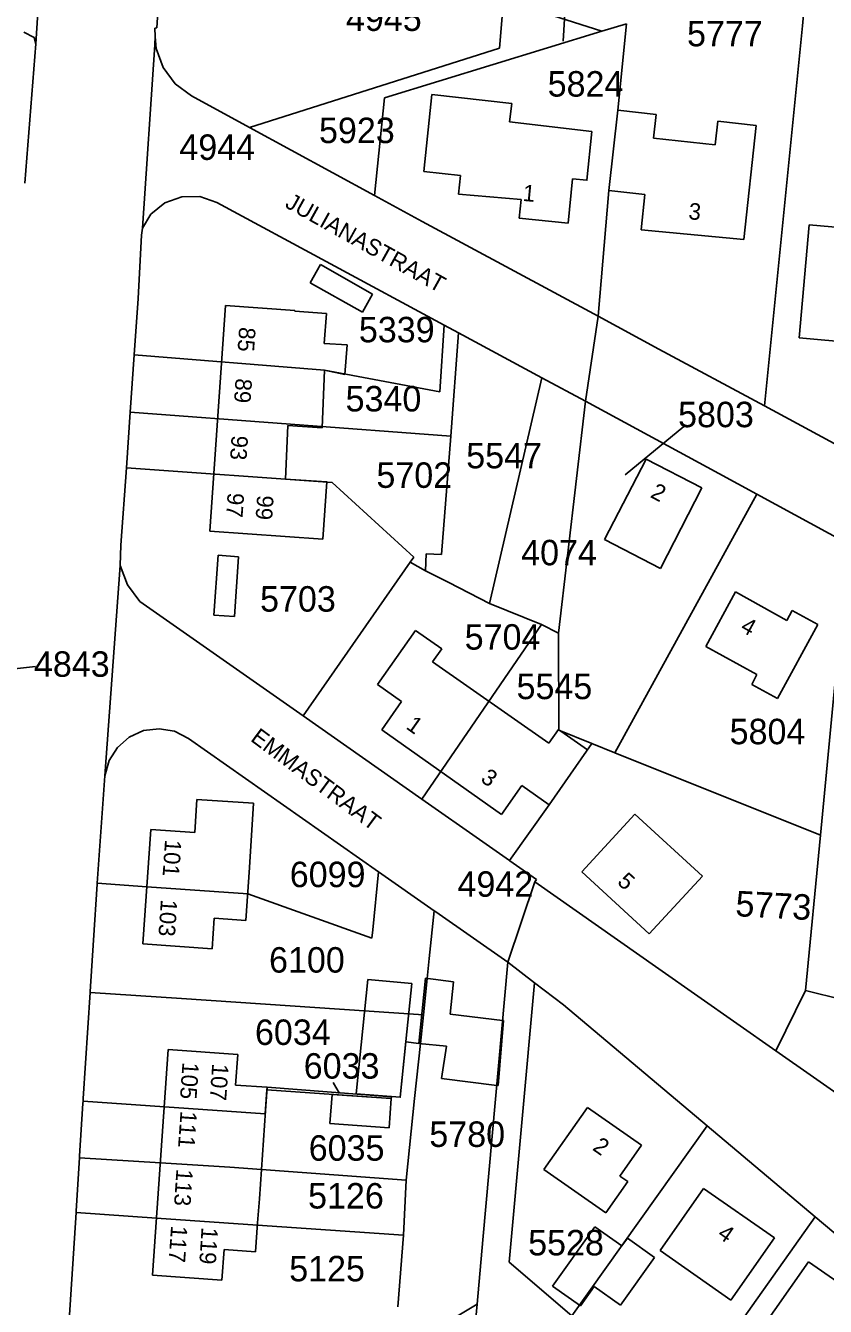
# Model space of a CAD drawing. Extents: x 191922 to 199923, y 328959 to 333350.
# Drawn here: x 196932.8 to 197017.7, y 330624.1 to 330759.9 of the extents above; entities that cross this region are included whole.
import ezdxf

# ---------------------------------------------------------------- set-up
doc = ezdxf.new("R2010")
doc.units = 0
for name, color, linetype in [('bouwvlak', 7, 'Continuous'), ('enkelbestemming', 7, 'Continuous'), ('Level 6', 7, 'Continuous'), ('maatvoering - maximum aantal wooneenheden', 7, 'Continuous'), ('Maatvoering_symbolen', 7, 'Continuous'), ('recreatiewoning', 7, 'Continuous')]:
    doc.layers.add(name, color=color, linetype=linetype)

msp = doc.modelspace()

# ---------------------------------------------------------------- linework, layer by layer
at = {"layer": 'bouwvlak'}
for p, q in [((197002.63, 330717.36), (196996.43, 330712.24)), ((196933.87, 330691.94), (196925.27, 330690.91)), ((196965.45, 330647.83), (196966.12, 330646.65))]:
    msp.add_line(p, q, dxfattribs=at)
at = {"layer": 'Level 6'}
for p, q in [((196933.92, 330757.93), (196934.65, 330769.99)), ((196946.74, 330759.62), (196947.43, 330769.79)), ((196946.74, 330759.62), (196947.43, 330769.79)), ((197015.84, 330766.29), (197015.23, 330759.85)), ((196983.49, 330762.63), (196993.95, 330759.29)), ((196983.4, 330761.25), (196983.1, 330757.49)), ((196993.95, 330759.29), (196996.57, 330760.06)), ((196996.57, 330760.06), (196995.63, 330750.91)), ((197015.23, 330759.85), (197011.18, 330719.54)), ((196932.65, 330759.17), (196933.73, 330758.59)), ((196933.73, 330758.59), (196933.92, 330757.93)), ((196946.53, 330759.6), (196946.74, 330759.62)), ((196946.53, 330759.6), (196946.74, 330759.62)), ((196946.59, 330758.7), (196946.53, 330759.6)), ((196946.59, 330758.7), (196946.53, 330759.6)), ((196946.53, 330757.84), (196946.59, 330758.7)), ((196946.53, 330757.84), (196946.59, 330758.7)), ((196946.67, 330757.45), (196946.59, 330758.7)), ((196993.95, 330759.29), (196970.9, 330752.21)), ((196932.74, 330743.17), (196933.92, 330757.93)), ((196945.24, 330738.4), (196946.53, 330757.84)), ((196945.24, 330738.4), (196946.53, 330757.84)), ((196947.41, 330755.42), (196946.67, 330757.45)), ((196983.1, 330757.49), (196956.59, 330749.06)), ((196948.7, 330753.7), (196947.41, 330755.42)), ((196950.43, 330752.41), (196948.7, 330753.7)), ((196956.59, 330749.06), (196950.43, 330752.41)), ((196970.9, 330752.21), (196969.84, 330741.86)), ((196995.63, 330750.91), (196994.69, 330742.39)), ((196969.84, 330741.86), (196956.59, 330749.06)), ((196994.69, 330742.39), (196993.54, 330729.05)), ((196947.59, 330741.08), (196946.11, 330739.87)), ((196949.39, 330741.73), (196947.59, 330741.08)), ((196951.31, 330741.75), (196949.39, 330741.73)), ((196953.12, 330741.13), (196951.31, 330741.75)), ((196977.24, 330728.12), (196953.12, 330741.13)), ((196974.9, 330739.11), (196969.84, 330741.86)), ((196946.11, 330739.87), (196945.24, 330738.4)), ((196945.11, 330737.66), (196945.24, 330738.4)), ((196945.11, 330737.66), (196945.24, 330738.4)), ((196993.54, 330729.05), (196974.9, 330739.11)), ((196944.76, 330730.94), (196945.11, 330737.66)), ((196944.76, 330730.94), (196945.11, 330737.66)), ((196944.34, 330724.95), (196944.76, 330730.94)), ((196944.34, 330724.95), (196944.76, 330730.94)), ((196993.54, 330729.05), (196992.2, 330720.04)), ((196993.54, 330729.05), (196992.2, 330720.04)), ((197000, 330725.57), (196993.54, 330729.05)), ((197000, 330725.57), (196993.54, 330729.05)), ((196977.24, 330728.12), (196976.75, 330721.05)), ((196978.74, 330727.3), (196977.24, 330728.12)), ((196978.74, 330727.3), (196977.93, 330716.33)), ((196987.58, 330722.54), (196978.74, 330727.3)), ((196943.93, 330718.88), (196944.34, 330724.95)), ((196943.93, 330718.88), (196944.34, 330724.95)), ((196964.54, 330723.33), (196944.34, 330724.95)), ((197011.18, 330719.54), (197000, 330725.57)), ((197011.18, 330719.54), (197000, 330725.57)), ((196976.75, 330721.05), (196964.54, 330723.33)), ((196987.58, 330722.54), (196982.04, 330698.6)), ((196992.2, 330720.04), (196987.58, 330722.54)), ((196989.34, 330695.46), (196992.2, 330720.04)), ((196989.34, 330695.46), (196992.2, 330720.04)), ((196992.2, 330720.04), (197006.35, 330712.4)), ((197028.33, 330710.29), (197011.18, 330719.54)), ((197028.33, 330710.29), (197011.18, 330719.54)), ((196943.52, 330712.99), (196943.93, 330718.88)), ((196943.52, 330712.99), (196943.93, 330718.88)), ((196977.93, 330716.33), (196943.93, 330718.88)), ((196977.93, 330716.33), (196976.95, 330703.81)), ((196942.94, 330704.79), (196943.52, 330712.99)), ((196942.94, 330704.79), (196943.52, 330712.99)), ((196965.33, 330711.42), (196943.52, 330712.99)), ((197006.35, 330712.4), (197010.39, 330710.2)), ((196973.99, 330703.53), (196965.33, 330711.42)), ((196995.32, 330682.78), (197010.39, 330710.2)), ((197010.39, 330710.2), (197020.06, 330704.94)), ((196942.88, 330702.62), (196942.94, 330704.79)), ((196942.88, 330702.62), (196942.94, 330704.79)), ((197017.13, 330674.05), (197020.02, 330704.5)), ((196962.27, 330686.71), (196973.61, 330702.98)), ((196973.61, 330702.98), (196973.99, 330703.53)), ((196975.25, 330702.08), (196973.61, 330702.98)), ((196975.32, 330703.87), (196975.25, 330702.08)), ((196976.95, 330703.81), (196975.32, 330703.87)), ((196941.25, 330680.34), (196942.88, 330702.62)), ((196941.25, 330680.34), (196942.88, 330702.62)), ((196943.63, 330700.57), (196942.88, 330702.62)), ((196977.71, 330700.81), (196975.25, 330702.08)), ((196944.95, 330698.82), (196943.63, 330700.57)), ((196982.04, 330698.6), (196977.71, 330700.81)), ((196962.27, 330686.71), (196944.95, 330698.82)), ((196987.56, 330696.39), (196982.04, 330698.6)), ((196987.56, 330696.39), (196974.85, 330677.87)), ((196989.34, 330695.46), (196987.56, 330696.39)), ((196989.38, 330685.16), (196989.34, 330695.46)), ((196989.38, 330685.16), (196989.34, 330695.46)), ((196974.85, 330677.87), (196962.27, 330686.71)), ((196945.34, 330685.12), (196943.82, 330684.44)), ((196945.34, 330685.12), (196946.99, 330685.33)), ((196948.63, 330685.05), (196946.99, 330685.33)), ((196950.12, 330684.3), (196948.63, 330685.05)), ((196992.9, 330683.75), (196989.38, 330685.16)), ((196992.9, 330683.75), (196989.38, 330685.16)), ((196943.82, 330684.44), (196942.57, 330683.35)), ((196970.27, 330670.16), (196950.12, 330684.3)), ((196988.36, 330677.27), (196992.9, 330683.75)), ((196988.36, 330677.27), (196992.9, 330683.75)), ((196992.9, 330683.75), (196995.32, 330682.78)), ((196942.57, 330683.35), (196941.69, 330681.94)), ((196995.32, 330682.78), (197017.13, 330674.05)), ((196941.69, 330681.94), (196941.25, 330680.34)), ((196940.44, 330668.95), (196941.19, 330679.84)), ((196940.44, 330668.95), (196941.19, 330679.84)), ((196941.19, 330679.84), (196941.25, 330680.34)), ((196941.19, 330679.84), (196941.25, 330680.34)), ((196981.34, 330673.33), (196974.85, 330677.87)), ((196984.15, 330671.35), (196988.36, 330677.27)), ((196984.15, 330671.35), (196988.36, 330677.27)), ((196984.15, 330671.35), (196981.34, 330673.33)), ((197015.54, 330657.58), (197017.13, 330674.05)), ((196969.66, 330663.99), (196970.27, 330670.16)), ((196976.17, 330666.02), (196970.27, 330670.16)), ((196984.2, 330671.32), (196984.15, 330671.35)), ((196984.2, 330671.32), (196984.15, 330671.35)), ((196987.02, 330669.34), (196984.2, 330671.32)), ((196987.02, 330669.34), (196984.2, 330671.32)), ((196940.02, 330662.91), (196940.43, 330668.86)), ((196940.02, 330662.91), (196940.43, 330668.86)), ((196940.43, 330668.86), (196940.44, 330668.95)), ((196940.43, 330668.86), (196940.44, 330668.95)), ((196945.68, 330668.58), (196940.44, 330668.95)), ((196983.98, 330660.56), (196986.84, 330669.08)), ((196983.98, 330660.56), (196986.84, 330669.08)), ((196986.84, 330669.08), (196987.02, 330669.34)), ((196986.84, 330669.08), (196987.02, 330669.34)), ((196986.84, 330669.08), (197000, 330659.87)), ((196956.39, 330667.81), (196945.68, 330668.58)), ((196969.57, 330663.13), (196956.39, 330667.81)), ((196976.17, 330666.02), (196975.65, 330660.98)), ((196976.34, 330665.91), (196976.17, 330666.02)), ((196983.98, 330660.56), (196976.34, 330665.91)), ((196969.66, 330663.99), (196969.57, 330663.13)), ((196939.68, 330657.47), (196940.02, 330662.91)), ((196939.68, 330657.47), (196940.02, 330662.91)), ((196975.65, 330660.98), (196975.42, 330658.86)), ((196981.33, 330631.14), (196983.98, 330660.56)), ((196981.33, 330631.14), (196983.98, 330660.56)), ((196983.98, 330660.56), (196986.8, 330658.4)), ((197000, 330659.87), (197012.4, 330651.18)), ((196975.42, 330658.86), (196975.02, 330655.01)), ((196984.12, 330628.77), (196986.8, 330658.4)), ((196986.8, 330658.4), (196989.89, 330656.07)), ((196938.95, 330646.14), (196939.67, 330657.35)), ((196938.95, 330646.14), (196939.67, 330657.35)), ((196939.67, 330657.35), (196939.68, 330657.47)), ((196939.67, 330657.35), (196939.68, 330657.47)), ((196949.36, 330656.71), (196939.67, 330657.35)), ((196975.02, 330655.01), (196949.36, 330656.71)), ((197012.4, 330651.18), (197015.54, 330657.58)), ((197015.54, 330657.58), (197019.55, 330656.58)), ((196989.89, 330656.07), (197005.11, 330643.24)), ((196975.02, 330655.01), (196974.7, 330651.96)), ((196974.53, 330651.97), (196973.16, 330652.12)), ((196974.7, 330651.96), (196974.09, 330646.12)), ((196974.53, 330651.97), (196974.7, 330651.96)), ((197012.4, 330651.18), (197034.92, 330635.42)), ((196958.43, 330647.04), (196958.24, 330644.5)), ((196958.45, 330647.31), (196958.43, 330647.04)), ((196958.43, 330647.04), (196971.61, 330646.11)), ((196971.63, 330646.31), (196958.45, 330647.31)), ((196938.92, 330645.58), (196938.93, 330645.83)), ((196938.92, 330645.58), (196938.93, 330645.83)), ((196938.93, 330645.83), (196938.95, 330646.14)), ((196938.93, 330645.83), (196938.95, 330646.14)), ((196947.55, 330645.24), (196938.93, 330645.83)), ((196971.61, 330646.11), (196971.63, 330646.31)), ((196971.63, 330646.31), (196971.63, 330646.33)), ((196974.09, 330646.12), (196973.19, 330637.48)), ((196938.56, 330640.05), (196938.92, 330645.58)), ((196938.56, 330640.05), (196938.92, 330645.58)), ((196958.24, 330644.5), (196947.55, 330645.24)), ((196990.78, 330623.09), (197005.11, 330643.24)), ((197005.11, 330643.24), (197016.56, 330633.59)), ((196938.19, 330634.2), (196938.55, 330639.85)), ((196938.19, 330634.2), (196938.55, 330639.85)), ((196938.55, 330639.85), (196938.56, 330640.05)), ((196938.55, 330639.85), (196938.56, 330640.05)), ((196947.13, 330639.3), (196938.55, 330639.85)), ((196954.51, 330638.83), (196947.13, 330639.3)), ((196973.19, 330637.48), (196954.51, 330638.83)), ((196973.19, 330637.48), (196972.92, 330631.64)), ((196937.09, 330617.04), (196938.18, 330634.05)), ((196937.09, 330617.04), (196938.18, 330634.05)), ((196938.18, 330634.05), (196938.19, 330634.2)), ((196938.18, 330634.05), (196938.19, 330634.2)), ((196946.72, 330633.45), (196938.18, 330634.05)), ((196957.42, 330632.69), (196946.72, 330633.45)), ((197002.23, 330613.37), (197016.56, 330633.59)), ((197016.56, 330633.59), (197026.16, 330625.5)), ((196972.92, 330631.64), (196957.42, 330632.69)), ((196972.92, 330631.64), (196972.31, 330624.04)), ((196980.71, 330624.32), (196981.33, 330631.14)), ((196980.71, 330624.32), (196981.33, 330631.14)), ((196990.78, 330623.09), (196984.12, 330628.77)), ((196980.71, 330624.32), (196974.11, 330620.37)), ((196979.82, 330614.39), (196980.71, 330624.32)), ((196979.82, 330614.39), (196980.71, 330624.32))]:
    msp.add_line(p, q, dxfattribs=at)
msp.add_lwpolyline([(196971.63, 330646.33), (196972.56, 330646.26), (196973.16, 330652.12)], dxfattribs=at)
at = {"layer": 'recreatiewoning'}
for p, q in [((196989.84, 330758.23), (196990.19, 330763.8)), ((196975.92, 330752.56), (196975.08, 330744.39)), ((196975.92, 330752.56), (196984.39, 330751.61)), ((196984.39, 330751.61), (196984.15, 330749.66)), ((196994.69, 330742.39), (196995.63, 330750.91)), ((196995.63, 330750.91), (196999.71, 330750.45)), ((196999.71, 330750.45), (196999.44, 330747.94)), ((196984.15, 330749.66), (196992.9, 330748.65)), ((197005.95, 330747.22), (197006.23, 330749.73)), ((197006.23, 330749.73), (197010.32, 330749.28)), ((197010.32, 330749.28), (197008.99, 330737.18)), ((196999.44, 330747.94), (197005.95, 330747.22)), ((196975.08, 330744.39), (196978.94, 330743.99)), ((196978.94, 330743.99), (196978.74, 330742.01)), ((196990.36, 330738.92), (196990.85, 330743.63)), ((196998.51, 330741.97), (196994.69, 330742.39)), ((196978.74, 330742.01), (196985.4, 330741.44)), ((196985.4, 330741.44), (196985.19, 330739.45)), ((196998.1, 330738.21), (196998.51, 330741.97)), ((196985.19, 330739.45), (196990.36, 330738.92)), ((196998.1, 330738.21), (197008.99, 330737.18)), ((197015.93, 330738.75), (197014.87, 330726.76)), ((197015.93, 330738.75), (197024.94, 330737.96)), ((196963.02, 330732.61), (196964.11, 330734.54)), ((196964.11, 330734.54), (196969.64, 330731.41)), ((196968.55, 330729.49), (196963.02, 330732.61)), ((196969.64, 330731.41), (196968.55, 330729.49)), ((196952.38, 330706.27), (196954.04, 330730.18)), ((196954.04, 330730.18), (196961.39, 330729.67)), ((196961.39, 330729.67), (196961.38, 330729.59)), ((196964.74, 330729.35), (196961.38, 330729.59)), ((196964.74, 330729.35), (196964.51, 330726.17)), ((196964.51, 330726.17), (196966.92, 330726.01)), ((196966.92, 330726.01), (196966.7, 330722.89)), ((197023.88, 330725.97), (197014.87, 330726.76)), ((196964.54, 330723.33), (196964.27, 330717.24)), ((196964.54, 330723.33), (196966.7, 330722.89)), ((196960.66, 330717.48), (196960.41, 330711.79)), ((196964.27, 330717.24), (196960.66, 330717.48)), ((196994.24, 330705.37), (196998.65, 330713.92)), ((196998.65, 330713.92), (197004.56, 330710.85)), ((196964.77, 330711.49), (196960.41, 330711.79)), ((196964.35, 330705.43), (196964.77, 330711.49)), ((197004.56, 330710.85), (197000.16, 330702.32)), ((196964.35, 330705.43), (196952.38, 330706.27)), ((197000.16, 330702.32), (196994.24, 330705.37)), ((196952.78, 330697.38), (196953.24, 330703.72)), ((196953.24, 330703.72), (196955.43, 330703.56)), ((196955.43, 330703.56), (196954.99, 330697.22)), ((197004.96, 330694.05), (197008.13, 330699.84)), ((197008.13, 330699.84), (197013.56, 330696.81)), ((196954.99, 330697.22), (196952.78, 330697.38)), ((197013.56, 330696.81), (197014.13, 330697.86)), ((197014.13, 330697.86), (197016.87, 330696.37)), ((197016.87, 330696.37), (197012.58, 330688.53)), ((196974.17, 330695.75), (196970.15, 330690)), ((196976.96, 330693.8), (196974.17, 330695.75)), ((196975.98, 330692.4), (196976.96, 330693.8)), ((197010.4, 330691.07), (197004.96, 330694.05)), ((196988.31, 330683.78), (196975.98, 330692.4)), ((197009.84, 330690.03), (197010.4, 330691.07)), ((196970.15, 330690), (196972.71, 330688.21)), ((197012.58, 330688.53), (197009.84, 330690.03)), ((196972.71, 330688.21), (196970.6, 330685.2)), ((196970.6, 330685.2), (196983.3, 330676.22)), ((196989.34, 330685.25), (196988.31, 330683.78)), ((196989.38, 330685.22), (196989.34, 330685.25)), ((196989.6, 330685.07), (196989.38, 330685.22)), ((196992.43, 330683.09), (196989.6, 330685.07)), ((196983.3, 330676.22), (196985.46, 330679.3)), ((196985.46, 330679.3), (196988.36, 330677.27)), ((196950.79, 330674.31), (196951.01, 330677.82)), ((196951.01, 330677.82), (196957.01, 330677.44)), ((196957.01, 330677.44), (196956.59, 330670.62)), ((196991.83, 330670.17), (196997.46, 330676.28)), ((196997.46, 330676.28), (197004.61, 330669.69)), ((196945.25, 330662.51), (196946.1, 330674.64)), ((196946.1, 330674.64), (196950.79, 330674.31)), ((196956.59, 330670.62), (196956.2, 330665.01)), ((196998.98, 330663.58), (196991.83, 330670.17)), ((197004.61, 330669.69), (196998.98, 330663.58)), ((196952.84, 330665.24), (196952.62, 330662)), ((196956.2, 330665.01), (196952.84, 330665.24)), ((196952.62, 330662), (196945.25, 330662.51)), ((196967.89, 330646.61), (196969.13, 330658.73)), ((196969.13, 330658.73), (196973.8, 330658.31)), ((196973.8, 330658.31), (196973.16, 330652.15)), ((196974.53, 330651.97), (196975.26, 330658.89)), ((196975.26, 330658.89), (196978.23, 330658.51)), ((196978.23, 330658.51), (196977.85, 330655.08)), ((196977.85, 330655.08), (196983.42, 330654.4)), ((196982.95, 330647.49), (196983.53, 330654.38)), ((196983.42, 330654.4), (196983.53, 330654.38)), ((196946.29, 330627.38), (196947.97, 330651.32)), ((196947.97, 330651.32), (196955.34, 330650.8)), ((196974.53, 330651.97), (196977.46, 330651.67)), ((196976.94, 330648.25), (196977.46, 330651.67)), ((196955.34, 330650.8), (196955.11, 330647.55)), ((196955.11, 330647.55), (196958.45, 330647.31)), ((196958.45, 330647.31), (196958.26, 330644.81)), ((196976.94, 330648.25), (196982.8, 330647.51)), ((196982.8, 330647.51), (196982.95, 330647.49)), ((196965.33, 330646.55), (196971.61, 330646.11)), ((196958.26, 330644.81), (196958.06, 330641.69)), ((196987.81, 330638.58), (196992.43, 330645.18)), ((196992.43, 330645.18), (196998.16, 330641.18)), ((196957.63, 330635.5), (196958.06, 330641.69)), ((196998.16, 330641.18), (196995.87, 330637.89)), ((196987.81, 330638.58), (196994.37, 330634)), ((196995.87, 330637.89), (196996.69, 330637.32)), ((196996.69, 330637.32), (196994.37, 330634)), ((197000.13, 330630), (197004.72, 330636.59)), ((197004.72, 330636.59), (197012.24, 330631.36)), ((196957.63, 330635.5), (196957.44, 330632.94)), ((196957.44, 330632.94), (196957.23, 330629.88)), ((196993.2, 330632.53), (196988.72, 330626.23)), ((196996.06, 330630.5), (196993.2, 330632.53)), ((196996.65, 330631.33), (196996.06, 330630.5)), ((196999.54, 330629.28), (196996.65, 330631.33)), ((197012.24, 330631.36), (197007.64, 330624.76)), ((196953.89, 330630.11), (196953.66, 330626.87)), ((196957.23, 330629.88), (196953.89, 330630.11)), ((197007.64, 330624.76), (197000.13, 330630)), ((196995.93, 330624.2), (196999.54, 330629.28)), ((197015.87, 330628.82), (197008.94, 330618.94)), ((197015.87, 330628.82), (197018.96, 330626.66)), ((196953.66, 330626.87), (196946.29, 330627.38)), ((196988.72, 330626.23), (196991.67, 330624.13)), ((196991.67, 330624.13), (196993.14, 330626.19)), ((196993.14, 330626.19), (196995.93, 330624.2))]:
    msp.add_line(p, q, dxfattribs=at)
for points in [[(196990.85, 330743.63), (196992.37, 330743.47), (196992.9, 330748.65)], [(196973.16, 330652.15), (196972.56, 330646.26), (196967.89, 330646.61)], [(196965.33, 330646.55), (196965.11, 330643.48), (196971.39, 330643.03), (196971.61, 330646.11)]]:
    msp.add_lwpolyline(points, dxfattribs=at)

# ---------------------------------------------------------------- texts
at = {"layer": 'enkelbestemming'}
for s, rotation, p in [('4945', 0, (196966.81, 330759.3)), ('5777', 0, (197002.98, 330757.67)), ('5824', 0, (196988.2, 330752.34)), ('5923', 0, (196963.95, 330747.41)), ('4944', 0, (196949.14, 330745.63)), ('5339', 0, (196968.18, 330726.29)), ('5340', 0, (196966.77, 330718.96)), ('5547', 0, (196979.56, 330712.93)), ('5702', 0, (196970.04, 330710.86)), ('4074', 0, (196985.39, 330702.65)), ('5703', 0, (196957.7, 330697.74)), ('5704', 0, (196979.4, 330693.71)), ('5545', 0, (196984.9, 330688.46)), ('6099', 0, (196960.85, 330668.53)), ('4942', 0, (196978.64, 330667.51)), ('5773', 356.9509, (197008.07, 330665.46)), ('6100', 0, (196958.65, 330659.47)), ('6034', 0, (196957.16, 330651.8)), ('6033', 0, (196962.33, 330648.23)), ('5780', 0, (196975.65, 330640.99)), ('6035', 0, (196962.86, 330639.53)), ('5126', 0, (196962.79, 330634.46)), ('5125', 0, (196960.79, 330626.74))]:
    msp.add_text(s, height=2.7, rotation=rotation, dxfattribs=at).set_placement(p)
for s, p in [('5803', (197002.03, 330717.29)), ('4843', (196933.72, 330690.83)), ('5804', (197007.5, 330683.68)), ('5528', (196986.13, 330629.49))]:
    msp.add_text(s, height=2.7, dxfattribs=at).set_placement(p)
at = {"layer": 'maatvoering - maximum aantal wooneenheden'}
for s, rotation, p in [('1', 354.5461, (196985.5, 330741.29)), ('3', 354.6602, (197003.08, 330739.35)), ('85', 266.041, (196955.49, 330727.95)), ('89', 266.041, (196955.11, 330722.51)), ('93', 266.041, (196954.69, 330716.46)), ('2', 332.5378, (196998.99, 330709.91)), ('97', 266.041, (196954.27, 330710.38)), ('99', 266.041, (196957.4, 330710.12)), ('4', 330.8953, (197008.53, 330695.73)), ('1', 324.7356, (196973.08, 330685.4)), ('3', 324.7356, (196980.99, 330679.81)), ('101', 266.041, (196947.63, 330673.6)), ('5', 317.3522, (196995.49, 330668.97)), ('103', 266.041, (196947.19, 330667.26)), ('105', 265.9838, (196949.48, 330650.01)), ('107', 265.9838, (196952.63, 330649.86)), ('111', 266.041, (196949.27, 330644.83)), ('2', 325.1019, (196992.86, 330640.73)), ('113', 266.041, (196948.84, 330638.68)), ('117', 265.9838, (196948.27, 330632.69)), ('119', 266.3843, (196951.5, 330632.5)), ('4', 325.196, (197006.1, 330631.48))]:
    msp.add_text(s, height=1.75, rotation=rotation, dxfattribs=at).set_placement(p)
at = {"layer": 'Maatvoering_symbolen'}
for s, rotation, p in [('JULIANASTRAAT', 330.8953, (196960.24, 330740.67)), ('EMMASTRAAT', 323.4626, (196956.59, 330684.1))]:
    msp.add_text(s, height=1.75, rotation=rotation, dxfattribs=at).set_placement(p)

doc.saveas('drawing.dxf')
